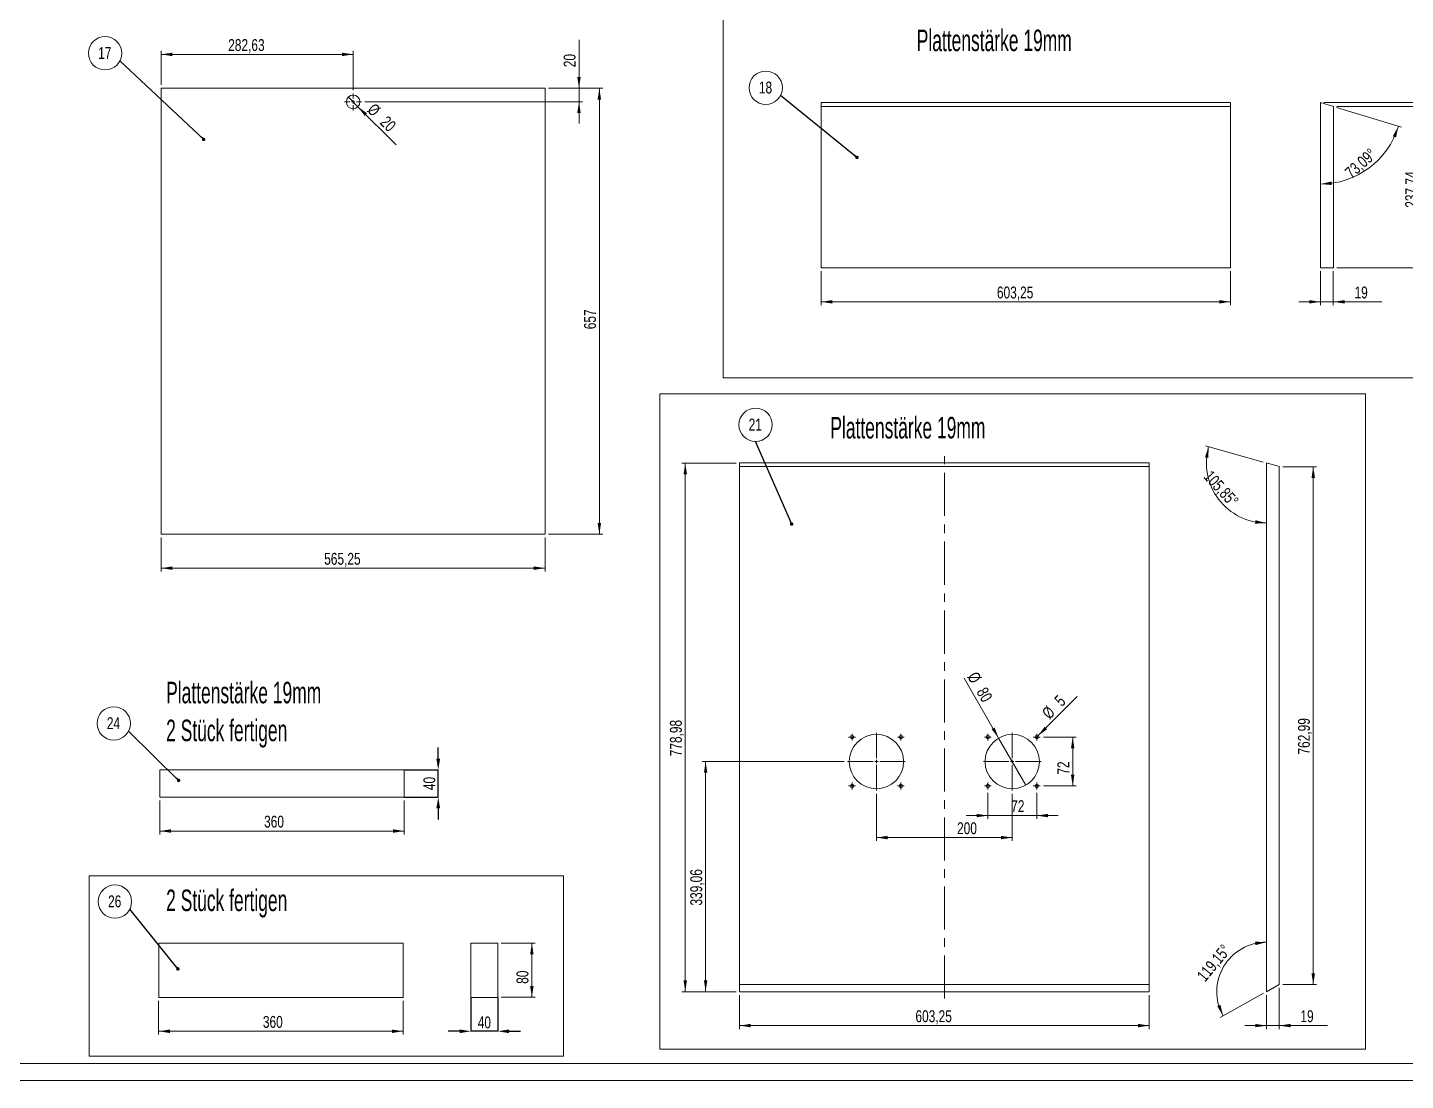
# Model space of a CAD drawing. Header units: millimetres. Extents: x -2091 to 5945, y 0 to 4746.
# Drawn here: x 2893 to 4922, y 0 to 1551 of the extents above; entities that cross this region are included whole.
import ezdxf

# ---------------------------------------------------------------- set-up
doc = ezdxf.new("R2010")
doc.units = ezdxf.units.MM
doc.header["$LTSCALE"] = 5
doc.header["$PDSIZE"] = -1
doc.linetypes.add('CENTER', pattern=[10.16, 6.35, -1.27, 1.27, -1.27])
doc.linetypes.add('CENTERX2', pattern=[20.32, 12.7, -2.54, 2.54, -2.54])
for name, color, linetype in [('CTP_0-MITTE', 1, 'CENTER'), ('RAHMEN', 7, 'Continuous'), ('SLD-0', 7, 'Continuous')]:
    doc.layers.add(name, color=color, linetype=linetype)
doc.layers.add('CTP_BEM', color=92, linetype='Continuous', lineweight=15)
doc.styles.add('SLDTEXTSTYLE0', font='TXT', dxfattribs={"width": 0.605})
doc.styles.add('SLDTEXTSTYLE2', font='TXT', dxfattribs={"width": 0.75})
doc.dimstyles.new('SLDDIMSTYLE0', dxfattribs={"dimtxt": 17.5, "dimasz": 16.51, "dimexe": 0, "dimexo": 0.0625, "dimgap": 4.375, "dimtad": 1, "dimrnd": 1e-09, "dimzin": 12, "dimdsep": 46, "dimtxsty": 'SLDTEXTSTYLE2', "dimsah": 1, "dimcen": 0.09, "dimadec": 0, "dimazin": 3, "dimtfac": 1, "dimtofl": 0, "dimtmove": 0, "dimatfit": 3, "dimfxl": 0, "dimfrac": 2, "dimtolj": 1, "dimtzin": 12, "dimarcsym": 0})
doc.dimstyles.new('SLDDIMSTYLE1', dxfattribs={"dimtxt": 17.5, "dimasz": 16.51, "dimexe": 0, "dimexo": 0.0625, "dimgap": 4.375, "dimtad": 1, "dimdec": 4, "dimlfac": 5, "dimzin": 12, "dimdsep": 46, "dimtxsty": 'SLDTEXTSTYLE2', "dimsah": 1, "dimcen": 0.09, "dimazin": 3, "dimtfac": 1, "dimtofl": 0, "dimtmove": 0, "dimatfit": 3, "dimfxl": 0, "dimfrac": 2, "dimtolj": 1, "dimtzin": 12, "dimarcsym": 0})
doc.dimstyles.new('SLDDIMSTYLE5', dxfattribs={"dimtxt": 0, "dimasz": 5.08, "dimexe": 0, "dimexo": 0.0625, "dimgap": 0, "dimtad": 0, "dimtih": 1, "dimtoh": 1, "dimdec": 0, "dimrnd": 1e-09, "dimzin": 0, "dimdsep": 46, "dimtxsty": 'Standard', "dimblk1": 'DOT', "dimblk2": 'DOT', "dimsah": 1, "dimcen": 0.09, "dimadec": 0, "dimazin": 0, "dimtfac": 5.08, "dimtdec": 0, "dimtofl": 0, "dimtmove": 0, "dimatfit": 3, "dimldrblk": 'DOT', "dimfxl": 0, "dimfrac": 2, "dimtolj": 1, "dimtzin": 0, "dimarcsym": 0})
doc.dimstyles.new('SLDDIMSTYLE6', dxfattribs={"dimtxt": 17.5, "dimasz": 16.51, "dimexe": 0, "dimexo": 0.0625, "dimgap": 4.375, "dimtad": 1, "dimrnd": 1e-09, "dimzin": 12, "dimdsep": 46, "dimtxsty": 'SLDTEXTSTYLE2', "dimsah": 1, "dimcen": 0.09, "dimadec": 0, "dimazin": 3, "dimtfac": 1, "dimtmove": 0, "dimatfit": 0, "dimfxl": 0, "dimfrac": 2, "dimtolj": 1, "dimtzin": 12, "dimarcsym": 0})
doc.dimstyles.new('SLDDIMSTYLE7', dxfattribs={"dimtxt": 17.5, "dimasz": 16.51, "dimexe": 0, "dimexo": 0.0625, "dimgap": 4.375, "dimtad": 1, "dimrnd": 1e-09, "dimzin": 12, "dimdsep": 46, "dimtxsty": 'SLDTEXTSTYLE2', "dimblk1": 'NONE', "dimsah": 1, "dimcen": 0, "dimadec": 0, "dimazin": 3, "dimtfac": 1, "dimtmove": 0, "dimatfit": 3, "dimldrblk": 'NONE', "dimfxl": 0, "dimfrac": 2, "dimtolj": 1, "dimtzin": 12, "dimarcsym": 0})

# ---------------------------------------------------------------- blocks, each defined once
blk = doc.blocks.new('*D159')
at = {"layer": 'CTP_BEM'}
for p, q in [((3089.4, 799.9), (3089.4, 749.9)), ((3654.7, 799.9), (3654.7, 749.9)), ((3089.4, 754.9), (3654.7, 754.9))]:
    blk.add_line(p, q, dxfattribs=at)
for points in [[(3089.4, 754.9), (3105.9, 752.3), (3105.9, 757.4)], [(3654.7, 754.9), (3638.1, 757.4), (3638.1, 752.3)]]:
    blk.add_solid(points, dxfattribs=at)
at = {"layer": 'CTP_BEM', "insert": (3329.4, 777.4, -9.4), "char_height": 17.5, "attachment_point": 1, "style": 'SLDTEXTSTYLE2'}
blk.add_mtext('565,25', dxfattribs=at)
blk = doc.blocks.new('*D160')
at = {"layer": 'CTP_BEM'}
for p, q in [((3659.7, 1461.9), (3739.7, 1461.9)), ((3734.7, 804.9), (3734.7, 1461.9)), ((3659.7, 804.9), (3739.7, 804.9))]:
    blk.add_line(p, q, dxfattribs=at)
for points in [[(3734.7, 1461.9), (3732.1, 1445.4), (3737.2, 1445.4)], [(3734.7, 804.9), (3737.2, 821.4), (3732.1, 821.4)]]:
    blk.add_solid(points, dxfattribs=at)
at = {"layer": 'CTP_BEM', "insert": (3712.1, 1106.9, -9.4), "char_height": 17.5, "attachment_point": 1, "rotation": 90, "style": 'SLDTEXTSTYLE2'}
blk.add_mtext('657', dxfattribs=at)
blk = doc.blocks.new('*D161')
at = {"layer": 'CTP_BEM'}
for p, q in [((3089.4, 1466.9), (3089.4, 1516.9)), ((3089.4, 1511.9), (3372, 1511.9)), ((3372, 1459.4), (3372, 1516.9))]:
    blk.add_line(p, q, dxfattribs=at)
for points in [[(3089.4, 1511.9), (3105.9, 1509.3), (3105.9, 1514.4)], [(3372, 1511.9), (3355.5, 1514.4), (3355.5, 1509.3)]]:
    blk.add_solid(points, dxfattribs=at)
at = {"layer": 'CTP_BEM', "insert": (3188, 1534.4, -9.4), "char_height": 17.5, "attachment_point": 1, "style": 'SLDTEXTSTYLE2'}
blk.add_mtext('282,63', dxfattribs=at)
blk = doc.blocks.new('*D162')
at = {"layer": 'CTP_BEM'}
for q in [(3365, 1448.9), (3435.4, 1378.5)]:
    blk.add_line((3379.1, 1434.8), q, dxfattribs=at)
blk.add_solid([(3379.1, 1434.8), (3389, 1421.3), (3392.6, 1424.9)], dxfattribs=at)
at = {"layer": 'CTP_BEM', "char_height": 17.5, "attachment_point": 1, "rotation": 315, "style": 'SLDTEXTSTYLE2'}
for s, insert in [('%%c', (3404, 1441.2, -9.4)), ('20', (3422.9, 1422.7, -9.4))]:
    blk.add_mtext(s, dxfattribs=dict(at, insert=insert))
blk = doc.blocks.new('_NONE')
blk = doc.blocks.new('*D163')
at = {"layer": 'CTP_BEM'}
for p, q in [((3704.7, 1461.9), (3704.7, 1533.1)), ((3659.7, 1461.9), (3709.7, 1461.9)), ((3704.7, 1441.9), (3704.7, 1461.9)), ((3389.5, 1441.9), (3709.7, 1441.9)), ((3704.7, 1441.9), (3704.7, 1410.1))]:
    blk.add_line(p, q, dxfattribs=at)
for points in [[(3704.7, 1461.9), (3707.2, 1478.4), (3702.1, 1478.4)], [(3704.7, 1441.9), (3702.1, 1425.4), (3707.2, 1425.4)]]:
    blk.add_solid(points, dxfattribs=at)
at = {"layer": 'CTP_BEM', "insert": (3682.1, 1493, -9.4), "char_height": 17.5, "attachment_point": 1, "rotation": 90, "style": 'SLDTEXTSTYLE2'}
blk.add_mtext('20', dxfattribs=at)
blk = doc.blocks.new('SW_NOTE_43')
at = {"layer": 'CTP_BEM', "color": 0}
blk.add_circle((-21.9, 11.2), 24.6, dxfattribs=at)
at = {"layer": 'CTP_BEM', "color": 0, "insert": (-22.3, 20.3), "char_height": 17.5, "attachment_point": 2, "style": 'SLDTEXTSTYLE2'}
blk.add_mtext('17', dxfattribs=at)
blk = doc.blocks.new('_DOT')
at = {"color": 0, "linetype": 'ByBlock', "lineweight": -2}
blk.add_line((-0.5, 0), (-1, 0), dxfattribs=at)
at = {"color": 0, "linetype": 'ByBlock', "const_width": 0.5}
blk.add_lwpolyline([(-0.25, 0, 1), (0.25, 0, 1)], format="xyb", close=True, dxfattribs=at)
blk = doc.blocks.new('SW_CENTERMARKSYMBOL_6')
at = {"layer": 'CTP_BEM', "color": 0}
for p, q in [((-5, 0), (-12.5, 0)), ((0, 0), (-2.5, 0)), ((0, 5), (0, 12.5)), ((0, 0), (0, 2.5)), ((0, 0), (0, -2.5)), ((0, 0), (2.5, 0)), ((5, 0), (12.5, 0)), ((0, -5), (0, -12.5))]:
    blk.add_line(p, q, dxfattribs=at)
blk = doc.blocks.new('*D166')
at = {"layer": 'CTP_BEM'}
for p, q in [((4061.2, 1192.3), (4061.2, 1142.3)), ((4664.5, 1192.3), (4664.5, 1142.3)), ((4061.2, 1147.3), (4664.5, 1147.3))]:
    blk.add_line(p, q, dxfattribs=at)
for points in [[(4061.2, 1147.3), (4077.7, 1144.8), (4077.7, 1149.8)], [(4664.5, 1147.3), (4647.9, 1149.8), (4647.9, 1144.8)]]:
    blk.add_solid(points, dxfattribs=at)
at = {"layer": 'CTP_BEM', "insert": (4320.2, 1169.8, -9.4), "char_height": 17.5, "attachment_point": 1, "style": 'SLDTEXTSTYLE2'}
blk.add_mtext('603,25', dxfattribs=at)
blk = doc.blocks.new('SW_NOTE_44')
at = {"layer": 'CTP_BEM', "color": 0}
blk.add_circle((-21.9, 11.2), 24.6, dxfattribs=at)
at = {"layer": 'CTP_BEM', "color": 0, "insert": (-22.3, 20.3), "char_height": 17.5, "attachment_point": 2, "style": 'SLDTEXTSTYLE2'}
blk.add_mtext('18', dxfattribs=at)
blk = doc.blocks.new('*D168')
at = {"layer": 'CTP_BEM'}
for p, q in [((4820.7, 1435), (4949.1, 1435)), ((4944.1, 1435), (4944.1, 1197.3)), ((4820.7, 1197.3), (4949.1, 1197.3))]:
    blk.add_line(p, q, dxfattribs=at)
for points in [[(4944.1, 1435), (4941.6, 1418.5), (4946.7, 1418.5)], [(4944.1, 1197.3), (4946.7, 1213.8), (4941.6, 1213.8)]]:
    blk.add_solid(points, dxfattribs=at)
at = {"layer": 'CTP_BEM', "insert": (4921.6, 1285.9, 301.7), "char_height": 17.5, "attachment_point": 1, "rotation": 90, "style": 'SLDTEXTSTYLE2'}
blk.add_mtext('237,74', dxfattribs=at)
blk = doc.blocks.new('*D169')
at = {"layer": 'CTP_BEM'}
for p, q in [((4801.7, 1440.8), (4990.7, 1440.8)), ((4985.7, 1440.8), (4985.7, 1197.3)), ((4820.7, 1197.3), (4990.7, 1197.3))]:
    blk.add_line(p, q, dxfattribs=at)
for points in [[(4985.7, 1440.8), (4983.2, 1424.3), (4988.3, 1424.3)], [(4985.7, 1197.3), (4988.3, 1213.8), (4983.2, 1213.8)]]:
    blk.add_solid(points, dxfattribs=at)
at = {"layer": 'CTP_BEM', "insert": (4963.2, 1285.9, 301.7), "char_height": 17.5, "attachment_point": 1, "rotation": 90, "style": 'SLDTEXTSTYLE2'}
blk.add_mtext('243,52', dxfattribs=at)
blk = doc.blocks.new('*D170')
at = {"layer": 'CTP_BEM'}
blk.add_line((4820.5, 1433.6), (4916.3, 1404.5), dxfattribs=at)
blk.add_arc((4796.7, 1440.8), 120, 270, 343.0896, dxfattribs=at)
for points in [[(4911.5, 1405.9), (4903.3, 1391.4), (4908.1, 1389.6)], [(4796.7, 1320.8), (4813.4, 1319.4), (4813, 1324.5)]]:
    blk.add_solid(points, dxfattribs=at)
at = {"layer": 'CTP_BEM', "insert": (4831, 1340.9, 301.7), "char_height": 17.5, "attachment_point": 1, "rotation": 41.6633, "style": 'SLDTEXTSTYLE2'}
blk.add_mtext('73,09°', dxfattribs=at)
blk = doc.blocks.new('*D171')
at = {"layer": 'CTP_BEM'}
for p, q in [((4796.7, 1192.3), (4796.7, 1142.3)), ((4815.7, 1192.3), (4815.7, 1142.3)), ((4796.7, 1147.3), (4765, 1147.3)), ((4815.7, 1147.3), (4796.7, 1147.3)), ((4815.7, 1147.3), (4886.9, 1147.3))]:
    blk.add_line(p, q, dxfattribs=at)
for points in [[(4796.7, 1147.3), (4780.2, 1149.8), (4780.2, 1144.8)], [(4815.7, 1147.3), (4832.3, 1144.8), (4832.3, 1149.8)]]:
    blk.add_solid(points, dxfattribs=at)
at = {"layer": 'CTP_BEM', "insert": (4846.9, 1169.8, 301.7), "char_height": 17.5, "attachment_point": 1, "style": 'SLDTEXTSTYLE2'}
blk.add_mtext('19', dxfattribs=at)
blk = doc.blocks.new('*D183')
at = {"layer": 'CTP_BEM'}
for p, q in [((3941.2, 125.8), (3941.2, 75.8)), ((4544.5, 125.8), (4544.5, 75.8)), ((3941.2, 80.8), (4544.5, 80.8))]:
    blk.add_line(p, q, dxfattribs=at)
for points in [[(3941.2, 80.8), (3957.7, 78.3), (3957.7, 83.4)], [(4544.5, 80.8), (4527.9, 83.4), (4527.9, 78.3)]]:
    blk.add_solid(points, dxfattribs=at)
at = {"layer": 'CTP_BEM', "insert": (4200.2, 103.4, -9.4), "char_height": 17.5, "attachment_point": 1, "style": 'SLDTEXTSTYLE2'}
blk.add_mtext('603,25', dxfattribs=at)
blk = doc.blocks.new('*D184')
at = {"layer": 'CTP_BEM'}
for p, q in [((3936.2, 909.8), (3856.2, 909.8)), ((3861.2, 909.8), (3861.2, 130.8)), ((3936.2, 130.8), (3856.2, 130.8))]:
    blk.add_line(p, q, dxfattribs=at)
for points in [[(3861.2, 909.8), (3858.7, 893.3), (3863.7, 893.3)], [(3861.2, 130.8), (3863.7, 147.3), (3858.7, 147.3)]]:
    blk.add_solid(points, dxfattribs=at)
at = {"layer": 'CTP_BEM', "insert": (3838.6, 477.6, -9.4), "char_height": 17.5, "attachment_point": 1, "rotation": 90, "style": 'SLDTEXTSTYLE2'}
blk.add_mtext('778,98', dxfattribs=at)
blk = doc.blocks.new('*D185')
at = {"layer": 'CTP_BEM'}
for p, q in [((4095.3, 469.9), (3886.2, 469.9)), ((3891.2, 469.9), (3891.2, 130.8)), ((3936.2, 130.8), (3886.2, 130.8))]:
    blk.add_line(p, q, dxfattribs=at)
for points in [[(3891.2, 469.9), (3888.7, 453.4), (3893.7, 453.4)], [(3891.2, 130.8), (3893.7, 147.3), (3888.7, 147.3)]]:
    blk.add_solid(points, dxfattribs=at)
at = {"layer": 'CTP_BEM', "insert": (3868.6, 257.7, -9.4), "char_height": 17.5, "attachment_point": 1, "rotation": 90, "style": 'SLDTEXTSTYLE2'}
blk.add_mtext('339,06', dxfattribs=at)
blk = doc.blocks.new('*D186')
at = {"layer": 'CTP_BEM'}
for p, q in [((4142.8, 422.4), (4142.8, 352.9)), ((4342.8, 422.4), (4342.8, 352.9)), ((4142.8, 357.9), (4342.8, 357.9))]:
    blk.add_line(p, q, dxfattribs=at)
for points in [[(4142.8, 357.9), (4159.3, 355.3), (4159.3, 360.4)], [(4342.8, 357.9), (4326.3, 360.4), (4326.3, 355.3)]]:
    blk.add_solid(points, dxfattribs=at)
at = {"layer": 'CTP_BEM', "insert": (4261.5, 380.4, -9.4), "char_height": 17.5, "attachment_point": 1, "style": 'SLDTEXTSTYLE2'}
blk.add_mtext('200', dxfattribs=at)
blk = doc.blocks.new('*D187')
at = {"layer": 'CTP_BEM'}
for q in [(4271.9, 592.8), (4362.8, 435.2)]:
    blk.add_line((4322.8, 504.5), q, dxfattribs=at)
blk.add_solid([(4322.8, 504.5), (4316.8, 520.1), (4312.4, 517.6)], dxfattribs=at)
at = {"layer": 'CTP_BEM', "char_height": 17.5, "attachment_point": 1, "rotation": 300, "style": 'SLDTEXTSTYLE2'}
for s, insert in [('%%c', (4291.3, 604, -9.4)), ('80', (4304.7, 581.3, -9.4))]:
    blk.add_mtext(s, dxfattribs=dict(at, insert=insert))
blk = doc.blocks.new('*D188')
at = {"layer": 'CTP_BEM'}
for q in [(4438.6, 565.7), (4377.1, 504.1)]:
    blk.add_line((4380.6, 507.7), q, dxfattribs=at)
blk.add_solid([(4380.6, 507.7), (4394.1, 517.5), (4390.5, 521.1)], dxfattribs=at)
at = {"layer": 'CTP_BEM', "char_height": 17.5, "attachment_point": 1, "rotation": 45, "style": 'SLDTEXTSTYLE2'}
for s, insert in [('%%c', (4385.1, 543.5, -9.4)), ('5', (4403.5, 562.3, -9.4))]:
    blk.add_mtext(s, dxfattribs=dict(at, insert=insert))
blk = doc.blocks.new('*D189')
at = {"layer": 'CTP_BEM'}
for p, q in [((4306.8, 423.9), (4306.8, 385.3)), ((4378.8, 423.9), (4378.8, 385.3)), ((4306.8, 390.3), (4275.1, 390.3)), ((4306.8, 390.3), (4378.8, 390.3)), ((4378.8, 390.3), (4410.6, 390.3))]:
    blk.add_line(p, q, dxfattribs=at)
for points in [[(4306.8, 390.3), (4290.3, 392.8), (4290.3, 387.8)], [(4378.8, 390.3), (4395.3, 387.8), (4395.3, 392.8)]]:
    blk.add_solid(points, dxfattribs=at)
at = {"layer": 'CTP_BEM', "insert": (4341.2, 412.9, -9.4), "char_height": 17.5, "attachment_point": 1, "style": 'SLDTEXTSTYLE2'}
blk.add_mtext('72', dxfattribs=at)
blk = doc.blocks.new('*D190')
at = {"layer": 'CTP_BEM'}
for p, q in [((4388.8, 505.9), (4436.8, 505.9)), ((4431.8, 505.9), (4431.8, 433.9)), ((4388.8, 433.9), (4436.8, 433.9))]:
    blk.add_line(p, q, dxfattribs=at)
for points in [[(4431.8, 505.9), (4429.3, 489.4), (4434.3, 489.4)], [(4431.8, 433.9), (4434.3, 450.4), (4429.3, 450.4)]]:
    blk.add_solid(points, dxfattribs=at)
at = {"layer": 'CTP_BEM', "insert": (4409.2, 450.6, -9.4), "char_height": 17.5, "attachment_point": 1, "rotation": 90, "style": 'SLDTEXTSTYLE2'}
blk.add_mtext('72', dxfattribs=at)
blk = doc.blocks.new('SW_NOTE_47')
at = {"layer": 'CTP_BEM', "color": 0}
blk.add_circle((0, 24.6), 24.6, dxfattribs=at)
at = {"layer": 'CTP_BEM', "color": 0, "insert": (-0.4, 33.7), "char_height": 17.5, "attachment_point": 2, "style": 'SLDTEXTSTYLE2'}
blk.add_mtext('21', dxfattribs=at)
blk = doc.blocks.new('SW_CENTERMARKSYMBOL_7')
at = {"layer": 'CTP_BEM', "color": 0}
for p, q in [((0, 5), (0, 42.5)), ((-5, 0), (-42.5, 0)), ((0, 0), (-2.5, 0)), ((0, 0), (0, 2.5)), ((0, 0), (0, -2.5)), ((0, 0), (2.5, 0)), ((5, 0), (42.5, 0)), ((0, -5), (0, -42.5))]:
    blk.add_line(p, q, dxfattribs=at)
blk = doc.blocks.new('SW_CENTERMARKSYMBOL_8')
at = {"layer": 'CTP_BEM', "color": 0}
for p, q in [((-2.5, 0), (-5, 0)), ((0, 0), (-2.5, 0)), ((0, 2.5), (0, 5)), ((0, 0), (0, 2.5)), ((0, 0), (0, -2.5)), ((0, 0), (2.5, 0)), ((2.5, 0), (5, 0)), ((0, -2.5), (0, -5))]:
    blk.add_line(p, q, dxfattribs=at)
blk = doc.blocks.new('SW_CENTERMARKSYMBOL_9')
at = {"layer": 'CTP_BEM', "color": 0}
for p, q in [((-2.5, 0), (-5, 0)), ((0, 0), (-2.5, 0)), ((0, 2.5), (0, 5)), ((0, 0), (0, 2.5)), ((0, 0), (0, -2.5)), ((0, 0), (2.5, 0)), ((2.5, 0), (5, 0)), ((0, -2.5), (0, -5))]:
    blk.add_line(p, q, dxfattribs=at)
blk = doc.blocks.new('SW_CENTERMARKSYMBOL_10')
at = {"layer": 'CTP_BEM', "color": 0}
for p, q in [((-2.5, 0), (-5, 0)), ((0, 0), (-2.5, 0)), ((0, 2.5), (0, 5)), ((0, 0), (0, 2.5)), ((0, 0), (0, -2.5)), ((0, 0), (2.5, 0)), ((2.5, 0), (5, 0)), ((0, -2.5), (0, -5))]:
    blk.add_line(p, q, dxfattribs=at)
blk = doc.blocks.new('SW_CENTERMARKSYMBOL_11')
at = {"layer": 'CTP_BEM', "color": 0}
for p, q in [((-2.5, 0), (-5, 0)), ((0, 0), (-2.5, 0)), ((0, 2.5), (0, 5)), ((0, 0), (0, 2.5)), ((0, 0), (0, -2.5)), ((0, 0), (2.5, 0)), ((2.5, 0), (5, 0)), ((0, -2.5), (0, -5))]:
    blk.add_line(p, q, dxfattribs=at)
blk = doc.blocks.new('SW_CENTERMARKSYMBOL_12')
at = {"layer": 'CTP_BEM', "color": 0}
for p, q in [((-2.5, 0), (-5, 0)), ((0, 0), (-2.5, 0)), ((0, 2.5), (0, 5)), ((0, 0), (0, 2.5)), ((0, 0), (0, -2.5)), ((0, 0), (2.5, 0)), ((2.5, 0), (5, 0)), ((0, -2.5), (0, -5))]:
    blk.add_line(p, q, dxfattribs=at)
blk = doc.blocks.new('SW_CENTERMARKSYMBOL_13')
at = {"layer": 'CTP_BEM', "color": 0}
for p, q in [((-2.5, 0), (-5, 0)), ((0, 0), (-2.5, 0)), ((0, 2.5), (0, 5)), ((0, 0), (0, 2.5)), ((0, 0), (0, -2.5)), ((0, 0), (2.5, 0)), ((2.5, 0), (5, 0)), ((0, -2.5), (0, -5))]:
    blk.add_line(p, q, dxfattribs=at)
blk = doc.blocks.new('SW_CENTERMARKSYMBOL_14')
at = {"layer": 'CTP_BEM', "color": 0}
for p, q in [((-2.5, 0), (-5, 0)), ((0, 0), (-2.5, 0)), ((0, 2.5), (0, 5)), ((0, 0), (0, 2.5)), ((0, 0), (0, -2.5)), ((0, 0), (2.5, 0)), ((2.5, 0), (5, 0)), ((0, -2.5), (0, -5))]:
    blk.add_line(p, q, dxfattribs=at)
blk = doc.blocks.new('SW_CENTERMARKSYMBOL_15')
at = {"layer": 'CTP_BEM', "color": 0}
for p, q in [((0, 5), (0, 42.5)), ((-5, 0), (-42.5, 0)), ((0, 0), (-2.5, 0)), ((0, 0), (0, 2.5)), ((0, 0), (0, -2.5)), ((0, 0), (2.5, 0)), ((5, 0), (42.5, 0)), ((0, -5), (0, -42.5))]:
    blk.add_line(p, q, dxfattribs=at)
blk = doc.blocks.new('SW_CENTERMARKSYMBOL_16')
at = {"layer": 'CTP_BEM', "color": 0}
for p, q in [((-2.5, 0), (-5, 0)), ((0, 0), (-2.5, 0)), ((0, 2.5), (0, 5)), ((0, 0), (0, 2.5)), ((0, 0), (0, -2.5)), ((0, 0), (2.5, 0)), ((2.5, 0), (5, 0)), ((0, -2.5), (0, -5))]:
    blk.add_line(p, q, dxfattribs=at)
blk = doc.blocks.new('*D202')
at = {"layer": 'CTP_BEM'}
blk.add_line((4712.8, 128.4), (4649, 92.8), dxfattribs=at)
blk.add_arc((4717.1, 130.8), 73, 90, 209.1507, dxfattribs=at)
for points in [[(4717.1, 203.8), (4700.5, 204.5), (4701, 199.4)], [(4653.4, 95.3), (4649.4, 111.5), (4644.7, 109.5)]]:
    blk.add_solid(points, dxfattribs=at)
at = {"layer": 'CTP_BEM', "insert": (4613.4, 155.5, 301.7), "char_height": 17.5, "attachment_point": 1, "rotation": 50.2422, "style": 'SLDTEXTSTYLE2'}
blk.add_mtext('119,15°', dxfattribs=at)
blk = doc.blocks.new('*D203')
at = {"layer": 'CTP_BEM'}
blk.add_line((4712.3, 911.2), (4627.3, 935.3), dxfattribs=at)
blk.add_arc((4717.1, 909.8), 88.4, 164.1507, 270, dxfattribs=at)
for points in [[(4632.1, 933.9), (4626.6, 918.2), (4631.6, 917.3)], [(4717.1, 821.4), (4700.9, 825.5), (4700.5, 820.4)]]:
    blk.add_solid(points, dxfattribs=at)
at = {"layer": 'CTP_BEM', "insert": (4636.6, 900.5, 301.7), "char_height": 17.5, "attachment_point": 1, "rotation": 312.3416, "style": 'SLDTEXTSTYLE2'}
blk.add_mtext('105,85°', dxfattribs=at)
blk = doc.blocks.new('*D204')
at = {"layer": 'CTP_BEM'}
for p, q in [((4717.1, 125.8), (4717.1, 75.8)), ((4736.1, 136.4), (4736.1, 75.8)), ((4717.1, 80.8), (4685.4, 80.8)), ((4717.1, 80.8), (4736.1, 80.8)), ((4736.1, 80.8), (4807.3, 80.8))]:
    blk.add_line(p, q, dxfattribs=at)
for points in [[(4717.1, 80.8), (4700.6, 83.4), (4700.6, 78.3)], [(4736.1, 80.8), (4752.7, 78.3), (4752.7, 83.4)]]:
    blk.add_solid(points, dxfattribs=at)
at = {"layer": 'CTP_BEM', "insert": (4767.2, 103.4, 301.7), "char_height": 17.5, "attachment_point": 1, "style": 'SLDTEXTSTYLE2'}
blk.add_mtext('19', dxfattribs=at)
blk = doc.blocks.new('*D205')
at = {"layer": 'CTP_BEM'}
for p, q in [((4741.1, 904.4), (4791.1, 904.4)), ((4786.1, 904.4), (4786.1, 141.4)), ((4741.1, 141.4), (4791.1, 141.4))]:
    blk.add_line(p, q, dxfattribs=at)
for points in [[(4786.1, 904.4), (4783.6, 887.9), (4788.7, 887.9)], [(4786.1, 141.4), (4788.7, 157.9), (4783.6, 157.9)]]:
    blk.add_solid(points, dxfattribs=at)
at = {"layer": 'CTP_BEM', "insert": (4763.6, 480.2, 301.7), "char_height": 17.5, "attachment_point": 1, "rotation": 90, "style": 'SLDTEXTSTYLE2'}
blk.add_mtext('762,99', dxfattribs=at)
blk = doc.blocks.new('*D217')
at = {"layer": 'CTP_BEM'}
for p, q in [((3087.4, 412.5), (3087.4, 362.5)), ((3447.4, 412.5), (3447.4, 362.5)), ((3087.4, 367.5), (3447.4, 367.5))]:
    blk.add_line(p, q, dxfattribs=at)
for points in [[(3087.4, 367.5), (3103.9, 365), (3103.9, 370.1)], [(3447.4, 367.5), (3430.9, 370.1), (3430.9, 365)]]:
    blk.add_solid(points, dxfattribs=at)
at = {"layer": 'CTP_BEM', "insert": (3240.9, 390.1, -9.4), "char_height": 17.5, "attachment_point": 1, "style": 'SLDTEXTSTYLE2'}
blk.add_mtext('360', dxfattribs=at)
blk = doc.blocks.new('*D218')
at = {"layer": 'CTP_BEM', "color": 0, "lineweight": -2}
for p, q in [((3497.4, 474), (3497.4, 490.6)), ((3447.4, 457.5), (3497.4, 457.5)), ((3497.4, 417.5), (3497.4, 457.5)), ((3447.4, 417.5), (3497.4, 417.5)), ((3497.4, 401), (3497.4, 384.5))]:
    blk.add_line(p, q, dxfattribs=at)
at = {"layer": 'CTP_BEM', "color": 0}
for points in [[(3494.6, 474), (3500.1, 474), (3497.4, 457.5)], [(3494.6, 401), (3500.1, 401), (3497.4, 417.5)]]:
    blk.add_solid(points, dxfattribs=at)
at = {"layer": 'Defpoints', "color": 0}
for p in [(3447.4, 457.5), (3497.4, 457.5), (3447.4, 417.5)]:
    blk.add_point(p, dxfattribs=at)
at = {"layer": 'CTP_BEM', "color": 0, "insert": (3475.5, 437.5), "char_height": 17.5, "attachment_point": 2, "rotation": 90, "style": 'SLDTEXTSTYLE2'}
blk.add_mtext('\\A1;40', dxfattribs=at)
blk = doc.blocks.new('SW_NOTE_50')
at = {"layer": 'CTP_BEM', "color": 0}
blk.add_circle((-21.9, 11.2), 24.6, dxfattribs=at)
at = {"layer": 'CTP_BEM', "color": 0, "insert": (-22.3, 20.3), "char_height": 17.5, "attachment_point": 2, "style": 'SLDTEXTSTYLE2'}
blk.add_mtext('24', dxfattribs=at)
blk = doc.blocks.new('*D227')
at = {"layer": 'CTP_BEM'}
for p, q in [((3085.6, 117.5), (3085.6, 67.5)), ((3445.6, 117.5), (3445.6, 67.5)), ((3085.6, 72.5), (3445.6, 72.5))]:
    blk.add_line(p, q, dxfattribs=at)
for points in [[(3085.6, 72.5), (3102.2, 69.9), (3102.2, 75)], [(3445.6, 72.5), (3429.1, 75), (3429.1, 69.9)]]:
    blk.add_solid(points, dxfattribs=at)
at = {"layer": 'CTP_BEM', "insert": (3239.1, 95, -19.9), "char_height": 17.5, "attachment_point": 1, "style": 'SLDTEXTSTYLE2'}
blk.add_mtext('360', dxfattribs=at)
blk = doc.blocks.new('SW_NOTE_52')
at = {"layer": 'CTP_BEM', "color": 0}
blk.add_circle((-21.9, 11.2), 24.6, dxfattribs=at)
at = {"layer": 'CTP_BEM', "color": 0, "insert": (-22.3, 20.3), "char_height": 17.5, "attachment_point": 2, "style": 'SLDTEXTSTYLE2'}
blk.add_mtext('26', dxfattribs=at)
blk = doc.blocks.new('*D229')
at = {"layer": 'CTP_BEM'}
for p, q in [((3590.3, 202.5), (3640.3, 202.5)), ((3635.3, 202.5), (3635.3, 122.5)), ((3590.3, 122.5), (3640.3, 122.5))]:
    blk.add_line(p, q, dxfattribs=at)
for points in [[(3635.3, 202.5), (3632.7, 185.9), (3637.8, 185.9)], [(3635.3, 122.5), (3637.8, 139), (3632.7, 139)]]:
    blk.add_solid(points, dxfattribs=at)
at = {"layer": 'CTP_BEM', "insert": (3612.7, 142.4, 180.1), "char_height": 17.5, "attachment_point": 1, "rotation": 90, "style": 'SLDTEXTSTYLE2'}
blk.add_mtext('80', dxfattribs=at)
blk = doc.blocks.new('*D230')
at = {"layer": 'CTP_BEM', "color": 0, "lineweight": -2}
for p, q in [((3545.3, 122.4), (3545.3, 72.5)), ((3585.3, 122.4), (3585.3, 72.5)), ((3528.7, 72.5), (3512.2, 72.5)), ((3585.3, 72.5), (3545.3, 72.5)), ((3601.8, 72.5), (3618.3, 72.5))]:
    blk.add_line(p, q, dxfattribs=at)
at = {"layer": 'CTP_BEM', "color": 0}
for points in [[(3528.7, 75.2), (3528.7, 69.7), (3545.3, 72.5)], [(3601.8, 75.2), (3601.8, 69.7), (3585.3, 72.5)]]:
    blk.add_solid(points, dxfattribs=at)
at = {"layer": 'Defpoints', "color": 0}
for p in [(3545.3, 122.5), (3585.3, 122.5), (3545.3, 72.5)]:
    blk.add_point(p, dxfattribs=at)
at = {"layer": 'CTP_BEM', "color": 0, "insert": (3565.3, 94.3), "char_height": 17.5, "attachment_point": 2, "style": 'SLDTEXTSTYLE2'}
blk.add_mtext('\\A1;40', dxfattribs=at)

msp = doc.modelspace()

# ---------------------------------------------------------------- linework, layer by layer
at = {"color": 7, "linetype": 'Continuous', "lineweight": 15}
for p, q in [((3654.651573, 1461.875859), (3089.401573, 1461.875859)), ((3089.401573, 1461.875859), (3089.401573, 804.875859)), ((3654.651573, 804.875859), (3654.651573, 1461.875859)), ((4664.458012, 1440.811608), (4061.208012, 1440.811608)), ((4061.208012, 1435.035208), (4061.208012, 1440.811608)), ((4664.458012, 1435.035208), (4061.208012, 1435.035208)), ((4061.208012, 1435.035208), (4061.208012, 1197.290562)), ((4664.458012, 1440.811608), (4664.458012, 1435.035208)), ((4664.458012, 1197.290562), (4664.458012, 1435.035208)), ((4796.749286, 1440.811608), (4796.749286, 1197.290562)), ((4815.749286, 1435.035208), (4796.749286, 1440.811608)), ((4815.749286, 1435.035208), (4815.749286, 1197.290562)), ((4061.208012, 1197.290562), (4664.458012, 1197.290562)), ((4815.749286, 1197.290562), (4796.749286, 1197.290562)), ((4544.455176, 909.808088), (3941.205176, 909.808088)), ((3941.205176, 904.413981), (3941.205176, 909.808088)), ((3941.205176, 904.413981), (3941.205176, 141.420937)), ((4544.455176, 904.413981), (3941.205176, 904.413981)), ((4544.455176, 909.808088), (4544.455176, 904.413981)), ((4544.455176, 141.420937), (4544.455176, 904.413981)), ((4717.141411, 909.808088), (4717.141411, 130.823624)), ((4736.141411, 904.413981), (4717.141411, 909.808088)), ((4736.141411, 904.413981), (4736.141411, 141.420937)), ((3089.401573, 804.875859), (3654.651573, 804.875859)), ((3447.377357, 457.531339), (3087.377357, 457.531339)), ((3087.377357, 457.531339), (3087.377357, 417.531339)), ((3447.377357, 417.531339), (3447.377357, 457.531339)), ((3087.377357, 417.531339), (3447.377357, 417.531339)), ((3445.64918, 202.458936), (3085.64918, 202.458936)), ((3085.64918, 202.458936), (3085.64918, 122.458936)), ((3445.64918, 122.458936), (3445.64918, 202.458936)), ((3585.25662, 202.458936), (3545.25662, 202.458936)), ((3545.25662, 202.458936), (3545.25662, 122.458936)), ((3585.25662, 202.458936), (3585.25662, 122.458936)), ((3085.64918, 122.458936), (3445.64918, 122.458936)), ((3585.25662, 122.458936), (3545.25662, 122.458936)), ((4544.455176, 141.420937), (3941.205176, 141.420937)), ((3941.205176, 130.823624), (3941.205176, 141.420937)), ((3941.205176, 130.823624), (4544.455176, 130.823624)), ((4544.455176, 141.420937), (4544.455176, 130.823624)), ((4717.141411, 130.823624), (4736.141411, 141.420937))]:
    msp.add_line(p, q, dxfattribs=at)
for centre, radius in [((3372.026573, 1441.875859), 10), ((4142.830176, 469.886453), 40), ((4106.830176, 505.886453), 2.5), ((4178.830176, 505.886453), 2.5), ((4342.830176, 469.886453), 40), ((4306.830176, 505.886453), 2.5), ((4378.830176, 505.886453), 2.5), ((4106.830176, 433.886453), 2.5), ((4178.830176, 433.886453), 2.5), ((4306.830176, 433.886453), 2.5), ((4378.830176, 433.886453), 2.5)]:
    msp.add_circle(centre, radius, dxfattribs=at)
at = {"layer": 'CTP_0-MITTE', "linetype": 'CENTERX2', "lineweight": 0}
msp.add_line((4242.830176, 120.823624), (4242.830176, 919.808088), dxfattribs=at)
at = {"layer": 'CTP_BEM', "lineweight": 0}
for p, q in [((3916.816842, 1582.880103), (3916.816842, 1035.22005)), ((3916.816842, 1035.22005), (5030.191674, 1035.22005)), ((3823.915854, 1011.931911), (4863.327405, 1011.931911)), ((3823.915854, 1011.931911), (3823.915854, 46.237492)), ((4863.327405, 1011.931911), (4863.327405, 46.237492)), ((2983.468825, 301.308833), (3681.784508, 301.308833)), ((2983.468825, 301.308833), (2983.468825, 35.985725)), ((3681.784508, 301.308833), (3681.784508, 35.985725)), ((3823.915854, 46.237492), (4863.327405, 46.237492)), ((2983.468825, 35.985725), (3681.784508, 35.985725))]:
    msp.add_line(p, q, dxfattribs=at)
at = {"layer": 'RAHMEN', "lineweight": 0}
msp.add_line((0, 0), (5945, 0), dxfattribs=at)
at = {"layer": 'SLD-0', "lineweight": 15}
msp.add_line((100, 25), (5920, 25), dxfattribs=at)

# ---------------------------------------------------------------- block references
at = {"layer": 'CTP_0-MITTE'}
for name, p in [('SW_CENTERMARKSYMBOL_6', (3372.026573, 1441.875859)), ('SW_CENTERMARKSYMBOL_15', (4142.830176, 469.886453)), ('SW_CENTERMARKSYMBOL_14', (4106.830176, 505.886453)), ('SW_CENTERMARKSYMBOL_13', (4178.830176, 505.886453)), ('SW_CENTERMARKSYMBOL_7', (4342.830176, 469.886453)), ('SW_CENTERMARKSYMBOL_10', (4306.830176, 505.886453)), ('SW_CENTERMARKSYMBOL_9', (4378.830176, 505.886453)), ('SW_CENTERMARKSYMBOL_8', (4106.830176, 433.886453)), ('SW_CENTERMARKSYMBOL_16', (4178.830176, 433.886453)), ('SW_CENTERMARKSYMBOL_11', (4306.830176, 433.886453)), ('SW_CENTERMARKSYMBOL_12', (4378.830176, 433.886453))]:
    msp.add_blockref(name, p, dxfattribs=at)
at = {"layer": 'CTP_BEM'}
for name, p in [('SW_NOTE_43', (3028.559312, 1502.317861)), ('SW_NOTE_44', (4001.717735, 1451.502544)), ('SW_NOTE_47', (3964.733806, 941.483749)), ('SW_NOTE_50', (3041.338312, 514.877026)), ('SW_NOTE_52', (3043.142406, 252.381335))]:
    msp.add_blockref(name, p, dxfattribs=at)

# ---------------------------------------------------------------- texts
at = {"layer": 'CTP_BEM', "char_height": 31.75, "attachment_point": 1, "style": 'SLDTEXTSTYLE0'}
for s, insert in [('Plattenstärke 19mm', (4202.124766, 1548.451054)), ('Plattenstärke 19mm', (4074.877646, 977.722564)), ('Plattenstärke 19mm', (3096.635639, 587.446833)), ('2 Stück fertigen', (3096.635639, 531.65853)), ('2 Stück fertigen', (3096.635639, 281.311789))]:
    msp.add_mtext(s, dxfattribs=dict(at, insert=insert))

# ---------------------------------------------------------------- dimensions: what is measured, and where the dimension line sits
at = {"layer": 'CTP_BEM'}
for base, p1, p2, dimstyle, picture, middle in [((3372.0265726857, 1511.8758586694), (3089.4015726857, 1461.8758586694), (3372.0265726857, 1454.3758586694), 'SLDDIMSTYLE0', '*D161', (3230.7140726857, 1511.8758586694)), ((4664.458012, 1147.290562), (4061.208012, 1197.290562), (4664.458012, 1197.290562), 'SLDDIMSTYLE0', '*D166', (4362.833012, 1147.290562)), ((4796.749286, 1147.290562), (4815.749286, 1197.290562), (4796.749286, 1197.290562), 'SLDDIMSTYLE6', '*D171', (4866.895119, 1147.290562)), ((3654.651573, 754.875859), (3089.401573, 804.875859), (3654.651573, 804.875859), 'SLDDIMSTYLE0', '*D159', (3372.026573, 754.875859)), ((4342.830176, 357.886177), (4142.830176, 427.386453), (4342.830176, 427.386453), 'SLDDIMSTYLE0', '*D186', (4288.043428, 357.886177)), ((4378.830176, 390.295474), (4306.830176, 428.886453), (4378.830176, 428.886453), 'SLDDIMSTYLE6', '*D189', (4361.209553, 390.295474)), ((3545.25662, 72.458936), (3585.25662, 122.458936), (3545.25662, 122.458936), 'SLDDIMSTYLE6', '*D230', (3565.25662, 72.458936))]:
    dim = msp.add_linear_dim(base=base, p1=p1, p2=p2, dimstyle=dimstyle, dxfattribs=at)
    dim.commit()
    dim.dimension.update_dxf_attribs({"geometry": picture, "text_midpoint": middle, "dimtype": 160})
for base, p1, p2, angle, dimstyle, picture, middle in [((3704.651573, 1461.875859), (3384.526573, 1441.875859), (3654.651573, 1461.875859), 90, 'SLDDIMSTYLE6', '*D163', (3704.651573, 1513.021692)), ((3734.651573, 1461.875859), (3654.651573, 804.875859), (3654.651573, 1461.875859), 90, 'SLDDIMSTYLE0', '*D160', (3734.651573, 1133.375859)), ((4985.749286, 1197.290562), (4796.749286, 1440.811608), (4815.749286, 1197.290562), 90, 'SLDDIMSTYLE0', '*D169', (4985.749286, 1328.525379)), ((4944.127531, 1197.290562), (4815.749286, 1435.035208), (4815.749286, 1197.290562), 90, 'SLDDIMSTYLE0', '*D168', (4944.127531, 1328.525379)), ((3861.205176, 130.823624), (3941.205176, 909.808088), (3941.205176, 130.823624), 90, 'SLDDIMSTYLE0', '*D184', (3861.205176, 520.315856)), ((4786.141411, 141.420937), (4736.141411, 904.413981), (4736.141411, 141.420937), 90, 'SLDDIMSTYLE0', '*D205', (4786.141411, 522.917459)), ((3497.377357, 457.531339), (3447.377357, 417.531339), (3447.377357, 457.531339), 90, 'SLDDIMSTYLE6', '*D218', (3497.377357, 437.531339)), ((4431.795658, 433.886453), (4383.830176, 505.886453), (4383.830176, 433.886453), 90, 'SLDDIMSTYLE0', '*D190', (4431.795658, 470.624662)), ((3891.205176, 130.823624), (4100.330176, 469.886453), (3941.205176, 130.823624), 90, 'SLDDIMSTYLE0', '*D185', (3891.205176, 300.355039)), ((3447.377357, 367.531339), (3087.377357, 417.531339), (3447.377357, 417.531339), 0, 'SLDDIMSTYLE0', '*D217', (3267.377357, 367.531339)), ((3635.25662, 122.458936), (3585.25662, 202.458936), (3585.25662, 122.458936), 90, 'SLDDIMSTYLE0', '*D229', (3635.25662, 162.458936)), ((3445.64918, 72.458936), (3085.64918, 122.458936), (3445.64918, 122.458936), 0, 'SLDDIMSTYLE0', '*D227', (3265.64918, 72.458936)), ((4544.455176, 80.823624), (3941.205176, 130.823624), (4544.455176, 130.823624), 0, 'SLDDIMSTYLE0', '*D183', (4242.830176, 80.823624)), ((4736.141411, 80.823624), (4717.141411, 130.823624), (4736.141411, 141.420937), 0, 'SLDDIMSTYLE6', '*D204', (4787.287244, 80.823624))]:
    dim = msp.add_linear_dim(base=base, p1=p1, p2=p2, angle=angle, dimstyle=dimstyle, dxfattribs=at)
    dim.commit()
    dim.dimension.update_dxf_attribs({"geometry": picture, "text_midpoint": middle, "dimtype": 160})
for p1, p2, picture, middle in [((3364.955505, 1448.946926), (3379.09764, 1434.804791), '*D162', (3413.006445, 1400.896086)), ((4362.830176, 435.245437), (4322.830176, 504.52747), '*D187', (4288.043478, 564.779935)), ((4377.062409, 504.118686), (4380.597943, 507.65422), '*D188', (4420.80647, 547.862747))]:
    dim = msp.add_diameter_dim_2p(p1=p1, p2=p2, dimstyle='SLDDIMSTYLE7', dxfattribs=at)
    dim.commit()
    dim.dimension.update_dxf_attribs({"geometry": picture, "text_midpoint": middle, "dimtype": 163})
for base, line1, line2, picture, middle in [((4868.194659, 1344.416495), ((4815.749286, 1435.035208), (4796.749286, 1440.811608)), ((4796.749286, 1440.811608), (4796.749286, 1197.290562)), '*D170', (4876.509742, 1351.174958)), ((4646.616054, 856.517826), ((4736.141411, 904.413981), (4717.141411, 909.808088)), ((4717.141411, 130.823624), (4717.141411, 909.808088)), '*D203', (4651.804924, 850.269685)), ((4654.216189, 167.778006), ((4736.141411, 141.420937), (4717.141411, 130.823624)), ((4717.141411, 909.808088), (4717.141411, 130.823624)), '*D202', (4661.042247, 177.493676))]:
    dim = msp.add_angular_dim_2l(base=base, line1=line1, line2=line2, dimstyle='SLDDIMSTYLE1', dxfattribs=at)
    dim.commit()
    dim.dimension.update_dxf_attribs({"geometry": picture, "text_midpoint": middle, "dimtype": 162})

# ---------------------------------------------------------------- leaders
for points in [[(3151.909839, 1386.576768), (3028.559312, 1502.317861)], [(4114.072451, 1360.151286), (4001.717735, 1451.502544)], [(4017.963463, 819.768278), (3964.733806, 941.483749)], [(3114.945057, 442.051598), (3041.338312, 514.877026)], [(3113.874359, 164.430031), (3043.142406, 252.381335)]]:
    msp.add_leader(points, dimstyle='SLDDIMSTYLE5', dxfattribs=at)

doc.saveas('drawing.dxf')
